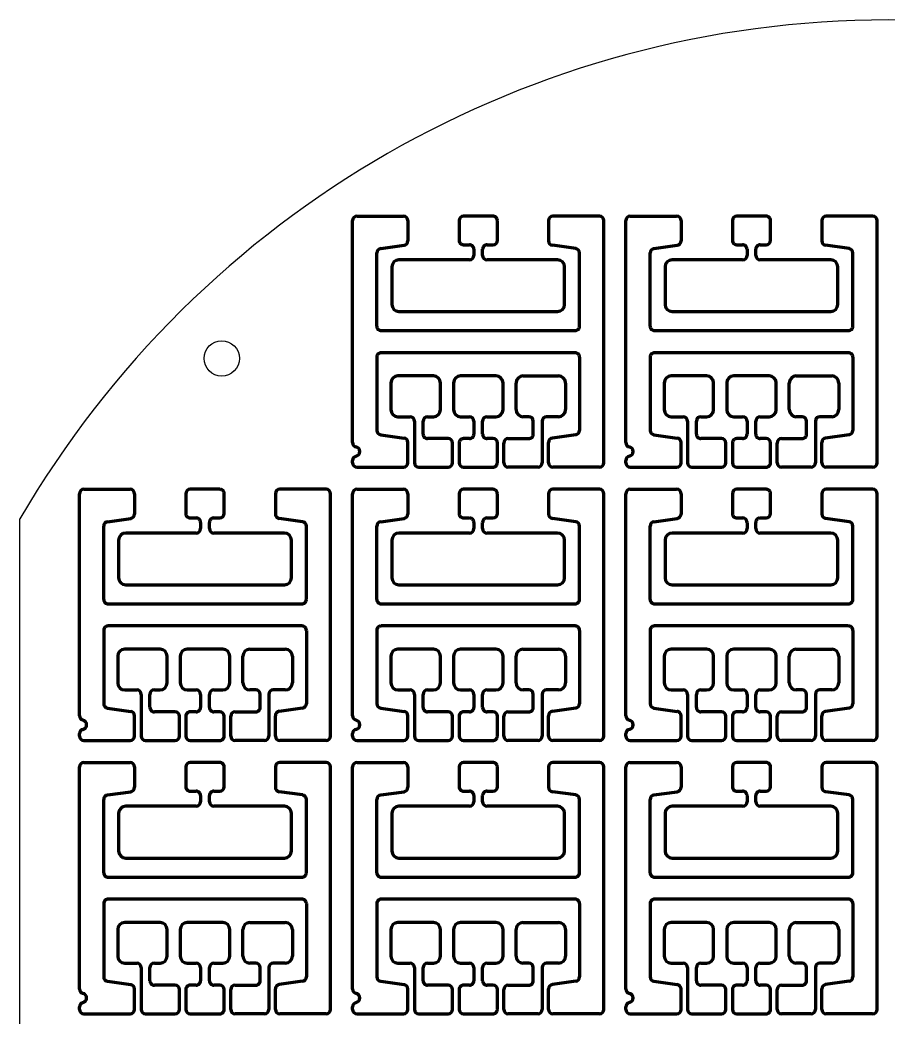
# Model space of a CAD drawing. Header units: millimetres. Extents: x 2372 to 2569, y 1689 to 1917.
# Drawn here: x 2372.4 to 2470.9, y 1804.2 to 1917.3 of the extents above; entities that cross this region are included whole.
import ezdxf

# ---------------------------------------------------------------- set-up
doc = ezdxf.new("R2010")
doc.units = ezdxf.units.MM
doc.layers.add('mask_hole', color=100, linetype='Continuous')
doc.layers.add('mask_outline', color=10, linetype='Continuous')
doc.layers.add('mask_stencil', color=30, linetype='Continuous', lineweight=70)

msp = doc.modelspace()

# ---------------------------------------------------------------- linework, layer by layer
at = {"layer": 'mask_hole'}
msp.add_circle((2395.34, 1878.88), 2, dxfattribs=at)
at = {"layer": 'mask_outline'}
msp.add_line((2372.44, 1745.88), (2372.44, 1860.68), dxfattribs=at)
msp.add_arc((2470.94, 1803.28), 114, 30.2232, 149.7686, dxfattribs=at)
at = {"layer": 'mask_stencil'}
for p, q in [((2410.69, 1895.03), (2415.95, 1895.03)), ((2426.11, 1895.03), (2422.77, 1895.03)), ((2438.19, 1895.03), (2432.92, 1895.03)), ((2441.69, 1895.03), (2446.95, 1895.03)), ((2457.11, 1895.03), (2453.77, 1895.03)), ((2469.19, 1895.03), (2463.92, 1895.03)), ((2410.19, 1869.33), (2410.19, 1894.53)), ((2416.45, 1894.53), (2416.45, 1892.22)), ((2422.27, 1894.53), (2422.27, 1892.28)), ((2426.61, 1892.28), (2426.61, 1894.53)), ((2432.42, 1894.53), (2432.42, 1892.22)), ((2438.69, 1867.03), (2438.69, 1894.53)), ((2441.19, 1869.33), (2441.19, 1894.53)), ((2447.45, 1894.53), (2447.45, 1892.22)), ((2453.27, 1894.53), (2453.27, 1892.28)), ((2457.61, 1892.28), (2457.61, 1894.53)), ((2463.42, 1894.53), (2463.42, 1892.22)), ((2469.69, 1867.03), (2469.69, 1894.53)), ((2413.37, 1891.35), (2416.02, 1891.72)), ((2422.77, 1891.78), (2423.44, 1891.78)), ((2425.44, 1891.78), (2426.11, 1891.78)), ((2435.51, 1891.35), (2432.85, 1891.72)), ((2444.37, 1891.35), (2447.02, 1891.72)), ((2453.77, 1891.78), (2454.44, 1891.78)), ((2456.44, 1891.78), (2457.11, 1891.78)), ((2466.51, 1891.35), (2463.85, 1891.72)), ((2412.94, 1882.53), (2412.94, 1890.85)), ((2423.94, 1891.28), (2423.94, 1890.57)), ((2424.94, 1890.57), (2424.94, 1891.28)), ((2435.94, 1882.53), (2435.94, 1890.85)), ((2443.94, 1882.53), (2443.94, 1890.85)), ((2454.94, 1891.28), (2454.94, 1890.57)), ((2455.94, 1890.57), (2455.94, 1891.28)), ((2466.94, 1882.53), (2466.94, 1890.85)), ((2414.64, 1889.27), (2414.64, 1885)), ((2423.44, 1890.07), (2415.44, 1890.07)), ((2433.44, 1890.07), (2425.44, 1890.07)), ((2434.24, 1885), (2434.24, 1889.27)), ((2445.64, 1889.27), (2445.64, 1885)), ((2454.44, 1890.07), (2446.44, 1890.07)), ((2464.44, 1890.07), (2456.44, 1890.07)), ((2465.24, 1885), (2465.24, 1889.27)), ((2415.44, 1884.2), (2433.44, 1884.2)), ((2446.44, 1884.2), (2464.44, 1884.2)), ((2413.44, 1882.03), (2435.44, 1882.03)), ((2444.44, 1882.03), (2466.44, 1882.03)), ((2412.94, 1879.03), (2412.94, 1870.71)), ((2435.44, 1879.53), (2413.44, 1879.53)), ((2435.94, 1879.03), (2435.94, 1870.71)), ((2443.94, 1879.03), (2443.94, 1870.71)), ((2466.44, 1879.53), (2444.44, 1879.53)), ((2466.94, 1879.03), (2466.94, 1870.71)), ((2419.35, 1876.89), (2415.33, 1876.89)), ((2426.45, 1876.89), (2422.43, 1876.89)), ((2429.53, 1876.89), (2433.55, 1876.89)), ((2450.35, 1876.89), (2446.33, 1876.89)), ((2457.45, 1876.89), (2453.43, 1876.89)), ((2460.53, 1876.89), (2464.55, 1876.89)), ((2414.53, 1876.09), (2414.53, 1873.07)), ((2420.15, 1873.07), (2420.15, 1876.09)), ((2421.63, 1876.09), (2421.63, 1873.07)), ((2427.25, 1873.07), (2427.25, 1876.09)), ((2428.73, 1873.07), (2428.73, 1876.09)), ((2434.35, 1876.09), (2434.35, 1873.07)), ((2445.53, 1876.09), (2445.53, 1873.07)), ((2451.15, 1873.07), (2451.15, 1876.09)), ((2452.63, 1876.09), (2452.63, 1873.07)), ((2458.25, 1873.07), (2458.25, 1876.09)), ((2459.73, 1873.07), (2459.73, 1876.09)), ((2465.35, 1876.09), (2465.35, 1873.07)), ((2415.33, 1872.27), (2416.69, 1872.27)), ((2418.69, 1872.27), (2419.35, 1872.27)), ((2422.43, 1872.27), (2423.44, 1872.27)), ((2425.44, 1872.27), (2426.45, 1872.27)), ((2430.19, 1872.27), (2429.53, 1872.27)), ((2433.55, 1872.27), (2432.19, 1872.27)), ((2446.33, 1872.27), (2447.69, 1872.27)), ((2449.69, 1872.27), (2450.35, 1872.27)), ((2453.43, 1872.27), (2454.44, 1872.27)), ((2456.44, 1872.27), (2457.45, 1872.27)), ((2461.19, 1872.27), (2460.53, 1872.27)), ((2464.55, 1872.27), (2463.19, 1872.27)), ((2417.19, 1871.77), (2417.19, 1870.28)), ((2418.19, 1870.28), (2418.19, 1871.77)), ((2423.94, 1871.77), (2423.94, 1870.28)), ((2424.94, 1870.28), (2424.94, 1871.77)), ((2430.69, 1870.28), (2430.69, 1871.77)), ((2431.69, 1871.77), (2431.69, 1870.28)), ((2448.19, 1871.77), (2448.19, 1870.28)), ((2449.19, 1870.28), (2449.19, 1871.77)), ((2454.94, 1871.77), (2454.94, 1870.28)), ((2455.94, 1870.28), (2455.94, 1871.77)), ((2461.69, 1870.28), (2461.69, 1871.77)), ((2462.69, 1871.77), (2462.69, 1870.28)), ((2413.37, 1870.22), (2416.02, 1869.84)), ((2417.19, 1870.28), (2417.19, 1869.78)), ((2431.69, 1870.28), (2431.69, 1869.78)), ((2435.51, 1870.22), (2432.85, 1869.84)), ((2444.37, 1870.22), (2447.02, 1869.84)), ((2448.19, 1870.28), (2448.19, 1869.78)), ((2462.69, 1870.28), (2462.69, 1869.78)), ((2466.51, 1870.22), (2463.85, 1869.84)), ((2416.45, 1867.03), (2416.45, 1869.35)), ((2417.19, 1869.78), (2417.19, 1867.03)), ((2421.03, 1869.78), (2418.69, 1869.78)), ((2421.53, 1867.03), (2421.53, 1869.28)), ((2422.27, 1869.28), (2422.27, 1867.03)), ((2423.44, 1869.78), (2422.77, 1869.78)), ((2426.11, 1869.78), (2425.44, 1869.78)), ((2426.61, 1867.03), (2426.61, 1869.28)), ((2427.35, 1867.03), (2427.35, 1869.28)), ((2427.85, 1869.78), (2430.19, 1869.78)), ((2431.69, 1869.78), (2431.69, 1867.03)), ((2432.42, 1867.03), (2432.42, 1869.35)), ((2447.45, 1867.03), (2447.45, 1869.35)), ((2448.19, 1869.78), (2448.19, 1867.03)), ((2452.03, 1869.78), (2449.69, 1869.78)), ((2452.53, 1867.03), (2452.53, 1869.28)), ((2453.27, 1869.28), (2453.27, 1867.03)), ((2454.44, 1869.78), (2453.77, 1869.78)), ((2457.11, 1869.78), (2456.44, 1869.78)), ((2457.61, 1867.03), (2457.61, 1869.28)), ((2458.35, 1867.03), (2458.35, 1869.28)), ((2458.85, 1869.78), (2461.19, 1869.78)), ((2462.69, 1869.78), (2462.69, 1867.03)), ((2463.42, 1867.03), (2463.42, 1869.35)), ((2410.19, 1867.03), (2410.19, 1867.31)), ((2441.19, 1867.03), (2441.19, 1867.31)), ((2410.69, 1866.53), (2415.95, 1866.53)), ((2417.69, 1866.53), (2421.03, 1866.53)), ((2422.77, 1866.53), (2426.11, 1866.53)), ((2431.19, 1866.53), (2427.85, 1866.53)), ((2438.19, 1866.53), (2432.92, 1866.53)), ((2441.69, 1866.53), (2446.95, 1866.53)), ((2448.69, 1866.53), (2452.03, 1866.53)), ((2453.77, 1866.53), (2457.11, 1866.53)), ((2462.19, 1866.53), (2458.85, 1866.53)), ((2469.19, 1866.53), (2463.92, 1866.53)), ((2379.19, 1838.33), (2379.19, 1863.53)), ((2379.69, 1864.03), (2384.95, 1864.03)), ((2385.45, 1863.53), (2385.45, 1861.22)), ((2391.27, 1863.53), (2391.27, 1861.28)), ((2395.11, 1864.03), (2391.77, 1864.03)), ((2395.61, 1861.28), (2395.61, 1863.53)), ((2401.42, 1863.53), (2401.42, 1861.22)), ((2407.19, 1864.03), (2401.92, 1864.03)), ((2407.69, 1836.03), (2407.69, 1863.53)), ((2410.19, 1838.33), (2410.19, 1863.53)), ((2410.69, 1864.03), (2415.95, 1864.03)), ((2416.45, 1863.53), (2416.45, 1861.22)), ((2422.27, 1863.53), (2422.27, 1861.28)), ((2426.11, 1864.03), (2422.77, 1864.03)), ((2426.61, 1861.28), (2426.61, 1863.53)), ((2432.42, 1863.53), (2432.42, 1861.22)), ((2438.19, 1864.03), (2432.92, 1864.03)), ((2438.69, 1836.03), (2438.69, 1863.53)), ((2441.19, 1838.33), (2441.19, 1863.53)), ((2441.69, 1864.03), (2446.95, 1864.03)), ((2447.45, 1863.53), (2447.45, 1861.22)), ((2453.27, 1863.53), (2453.27, 1861.28)), ((2457.11, 1864.03), (2453.77, 1864.03)), ((2457.61, 1861.28), (2457.61, 1863.53)), ((2463.42, 1863.53), (2463.42, 1861.22)), ((2469.19, 1864.03), (2463.92, 1864.03)), ((2469.69, 1836.03), (2469.69, 1863.53)), ((2381.94, 1851.53), (2381.94, 1859.85)), ((2382.37, 1860.35), (2385.02, 1860.72)), ((2391.77, 1860.78), (2392.44, 1860.78)), ((2392.94, 1860.28), (2392.94, 1859.57)), ((2393.94, 1859.57), (2393.94, 1860.28)), ((2394.44, 1860.78), (2395.11, 1860.78)), ((2404.51, 1860.35), (2401.85, 1860.72)), ((2404.94, 1851.53), (2404.94, 1859.85)), ((2412.94, 1851.53), (2412.94, 1859.85)), ((2413.37, 1860.35), (2416.02, 1860.72)), ((2422.77, 1860.78), (2423.44, 1860.78)), ((2423.94, 1860.28), (2423.94, 1859.57)), ((2424.94, 1859.57), (2424.94, 1860.28)), ((2425.44, 1860.78), (2426.11, 1860.78)), ((2435.51, 1860.35), (2432.85, 1860.72)), ((2435.94, 1851.53), (2435.94, 1859.85)), ((2443.94, 1851.53), (2443.94, 1859.85)), ((2444.37, 1860.35), (2447.02, 1860.72)), ((2453.77, 1860.78), (2454.44, 1860.78)), ((2454.94, 1860.28), (2454.94, 1859.57)), ((2455.94, 1859.57), (2455.94, 1860.28)), ((2456.44, 1860.78), (2457.11, 1860.78)), ((2466.51, 1860.35), (2463.85, 1860.72)), ((2466.94, 1851.53), (2466.94, 1859.85)), ((2392.44, 1859.07), (2384.44, 1859.07)), ((2402.44, 1859.07), (2394.44, 1859.07)), ((2423.44, 1859.07), (2415.44, 1859.07)), ((2433.44, 1859.07), (2425.44, 1859.07)), ((2454.44, 1859.07), (2446.44, 1859.07)), ((2464.44, 1859.07), (2456.44, 1859.07)), ((2383.64, 1858.27), (2383.64, 1854)), ((2403.24, 1854), (2403.24, 1858.27)), ((2414.64, 1858.27), (2414.64, 1854)), ((2434.24, 1854), (2434.24, 1858.27)), ((2445.64, 1858.27), (2445.64, 1854)), ((2465.24, 1854), (2465.24, 1858.27)), ((2384.44, 1853.2), (2402.44, 1853.2)), ((2415.44, 1853.2), (2433.44, 1853.2)), ((2446.44, 1853.2), (2464.44, 1853.2)), ((2382.44, 1851.03), (2404.44, 1851.03)), ((2413.44, 1851.03), (2435.44, 1851.03)), ((2444.44, 1851.03), (2466.44, 1851.03)), ((2404.44, 1848.53), (2382.44, 1848.53)), ((2435.44, 1848.53), (2413.44, 1848.53)), ((2466.44, 1848.53), (2444.44, 1848.53)), ((2381.94, 1848.03), (2381.94, 1839.71)), ((2404.94, 1848.03), (2404.94, 1839.71)), ((2412.94, 1848.03), (2412.94, 1839.71)), ((2435.94, 1848.03), (2435.94, 1839.71)), ((2443.94, 1848.03), (2443.94, 1839.71)), ((2466.94, 1848.03), (2466.94, 1839.71)), ((2383.53, 1845.09), (2383.53, 1842.07)), ((2388.35, 1845.89), (2384.33, 1845.89)), ((2389.15, 1842.07), (2389.15, 1845.09)), ((2390.63, 1845.09), (2390.63, 1842.07)), ((2395.45, 1845.89), (2391.43, 1845.89)), ((2396.25, 1842.07), (2396.25, 1845.09)), ((2397.73, 1842.07), (2397.73, 1845.09)), ((2398.53, 1845.89), (2402.55, 1845.89)), ((2403.35, 1845.09), (2403.35, 1842.07)), ((2414.53, 1845.09), (2414.53, 1842.07)), ((2419.35, 1845.89), (2415.33, 1845.89)), ((2420.15, 1842.07), (2420.15, 1845.09)), ((2421.63, 1845.09), (2421.63, 1842.07)), ((2426.45, 1845.89), (2422.43, 1845.89)), ((2427.25, 1842.07), (2427.25, 1845.09)), ((2428.73, 1842.07), (2428.73, 1845.09)), ((2429.53, 1845.89), (2433.55, 1845.89)), ((2434.35, 1845.09), (2434.35, 1842.07)), ((2445.53, 1845.09), (2445.53, 1842.07)), ((2450.35, 1845.89), (2446.33, 1845.89)), ((2451.15, 1842.07), (2451.15, 1845.09)), ((2452.63, 1845.09), (2452.63, 1842.07)), ((2457.45, 1845.89), (2453.43, 1845.89)), ((2458.25, 1842.07), (2458.25, 1845.09)), ((2459.73, 1842.07), (2459.73, 1845.09)), ((2460.53, 1845.89), (2464.55, 1845.89)), ((2465.35, 1845.09), (2465.35, 1842.07)), ((2384.33, 1841.27), (2385.69, 1841.27)), ((2386.19, 1840.77), (2386.19, 1839.28)), ((2387.19, 1839.28), (2387.19, 1840.77)), ((2387.69, 1841.27), (2388.35, 1841.27)), ((2391.43, 1841.27), (2392.44, 1841.27)), ((2392.94, 1840.77), (2392.94, 1839.28)), ((2393.94, 1839.28), (2393.94, 1840.77)), ((2394.44, 1841.27), (2395.45, 1841.27)), ((2399.19, 1841.27), (2398.53, 1841.27)), ((2399.69, 1839.28), (2399.69, 1840.77)), ((2400.69, 1840.77), (2400.69, 1839.28)), ((2402.55, 1841.27), (2401.19, 1841.27)), ((2415.33, 1841.27), (2416.69, 1841.27)), ((2417.19, 1840.77), (2417.19, 1839.28)), ((2418.19, 1839.28), (2418.19, 1840.77)), ((2418.69, 1841.27), (2419.35, 1841.27)), ((2422.43, 1841.27), (2423.44, 1841.27)), ((2423.94, 1840.77), (2423.94, 1839.28)), ((2424.94, 1839.28), (2424.94, 1840.77)), ((2425.44, 1841.27), (2426.45, 1841.27)), ((2430.19, 1841.27), (2429.53, 1841.27)), ((2430.69, 1839.28), (2430.69, 1840.77)), ((2431.69, 1840.77), (2431.69, 1839.28)), ((2433.55, 1841.27), (2432.19, 1841.27)), ((2446.33, 1841.27), (2447.69, 1841.27)), ((2448.19, 1840.77), (2448.19, 1839.28)), ((2449.19, 1839.28), (2449.19, 1840.77)), ((2449.69, 1841.27), (2450.35, 1841.27)), ((2453.43, 1841.27), (2454.44, 1841.27)), ((2454.94, 1840.77), (2454.94, 1839.28)), ((2455.94, 1839.28), (2455.94, 1840.77)), ((2456.44, 1841.27), (2457.45, 1841.27)), ((2461.19, 1841.27), (2460.53, 1841.27)), ((2461.69, 1839.28), (2461.69, 1840.77)), ((2462.69, 1840.77), (2462.69, 1839.28)), ((2464.55, 1841.27), (2463.19, 1841.27)), ((2382.37, 1839.22), (2385.02, 1838.84)), ((2385.45, 1836.03), (2385.45, 1838.35)), ((2386.19, 1839.28), (2386.19, 1838.78)), ((2386.19, 1838.78), (2386.19, 1836.03)), ((2390.03, 1838.78), (2387.69, 1838.78)), ((2392.44, 1838.78), (2391.77, 1838.78)), ((2395.11, 1838.78), (2394.44, 1838.78)), ((2396.85, 1838.78), (2399.19, 1838.78)), ((2400.69, 1839.28), (2400.69, 1838.78)), ((2400.69, 1838.78), (2400.69, 1836.03)), ((2401.42, 1836.03), (2401.42, 1838.35)), ((2404.51, 1839.22), (2401.85, 1838.84)), ((2413.37, 1839.22), (2416.02, 1838.84)), ((2416.45, 1836.03), (2416.45, 1838.35)), ((2417.19, 1839.28), (2417.19, 1838.78)), ((2417.19, 1838.78), (2417.19, 1836.03)), ((2421.03, 1838.78), (2418.69, 1838.78)), ((2423.44, 1838.78), (2422.77, 1838.78)), ((2426.11, 1838.78), (2425.44, 1838.78)), ((2427.85, 1838.78), (2430.19, 1838.78)), ((2431.69, 1839.28), (2431.69, 1838.78)), ((2431.69, 1838.78), (2431.69, 1836.03)), ((2432.42, 1836.03), (2432.42, 1838.35)), ((2435.51, 1839.22), (2432.85, 1838.84)), ((2444.37, 1839.22), (2447.02, 1838.84)), ((2447.45, 1836.03), (2447.45, 1838.35)), ((2448.19, 1839.28), (2448.19, 1838.78)), ((2448.19, 1838.78), (2448.19, 1836.03)), ((2452.03, 1838.78), (2449.69, 1838.78)), ((2454.44, 1838.78), (2453.77, 1838.78)), ((2457.11, 1838.78), (2456.44, 1838.78)), ((2458.85, 1838.78), (2461.19, 1838.78)), ((2462.69, 1839.28), (2462.69, 1838.78)), ((2462.69, 1838.78), (2462.69, 1836.03)), ((2463.42, 1836.03), (2463.42, 1838.35)), ((2466.51, 1839.22), (2463.85, 1838.84)), ((2390.53, 1836.03), (2390.53, 1838.28)), ((2391.27, 1838.28), (2391.27, 1836.03)), ((2395.61, 1836.03), (2395.61, 1838.28)), ((2396.35, 1836.03), (2396.35, 1838.28)), ((2421.53, 1836.03), (2421.53, 1838.28)), ((2422.27, 1838.28), (2422.27, 1836.03)), ((2426.61, 1836.03), (2426.61, 1838.28)), ((2427.35, 1836.03), (2427.35, 1838.28)), ((2452.53, 1836.03), (2452.53, 1838.28)), ((2453.27, 1838.28), (2453.27, 1836.03)), ((2457.61, 1836.03), (2457.61, 1838.28)), ((2458.35, 1836.03), (2458.35, 1838.28)), ((2379.19, 1836.03), (2379.19, 1836.31)), ((2410.19, 1836.03), (2410.19, 1836.31)), ((2441.19, 1836.03), (2441.19, 1836.31)), ((2379.69, 1835.53), (2384.95, 1835.53)), ((2386.69, 1835.53), (2390.03, 1835.53)), ((2391.77, 1835.53), (2395.11, 1835.53)), ((2400.19, 1835.53), (2396.85, 1835.53)), ((2407.19, 1835.53), (2401.92, 1835.53)), ((2410.69, 1835.53), (2415.95, 1835.53)), ((2417.69, 1835.53), (2421.03, 1835.53)), ((2422.77, 1835.53), (2426.11, 1835.53)), ((2431.19, 1835.53), (2427.85, 1835.53)), ((2438.19, 1835.53), (2432.92, 1835.53)), ((2441.69, 1835.53), (2446.95, 1835.53)), ((2448.69, 1835.53), (2452.03, 1835.53)), ((2453.77, 1835.53), (2457.11, 1835.53)), ((2462.19, 1835.53), (2458.85, 1835.53)), ((2469.19, 1835.53), (2463.92, 1835.53)), ((2379.69, 1833.03), (2384.95, 1833.03)), ((2395.11, 1833.03), (2391.77, 1833.03)), ((2407.19, 1833.03), (2401.92, 1833.03)), ((2410.69, 1833.03), (2415.95, 1833.03)), ((2426.11, 1833.03), (2422.77, 1833.03)), ((2438.19, 1833.03), (2432.92, 1833.03)), ((2441.69, 1833.03), (2446.95, 1833.03)), ((2457.11, 1833.03), (2453.77, 1833.03)), ((2469.19, 1833.03), (2463.92, 1833.03)), ((2379.19, 1807.33), (2379.19, 1832.53)), ((2385.45, 1832.53), (2385.45, 1830.22)), ((2391.27, 1832.53), (2391.27, 1830.28)), ((2395.61, 1830.28), (2395.61, 1832.53)), ((2401.42, 1832.53), (2401.42, 1830.22)), ((2407.69, 1805.03), (2407.69, 1832.53)), ((2410.19, 1807.33), (2410.19, 1832.53)), ((2416.45, 1832.53), (2416.45, 1830.22)), ((2422.27, 1832.53), (2422.27, 1830.28)), ((2426.61, 1830.28), (2426.61, 1832.53)), ((2432.42, 1832.53), (2432.42, 1830.22)), ((2438.69, 1805.03), (2438.69, 1832.53)), ((2441.19, 1807.33), (2441.19, 1832.53)), ((2447.45, 1832.53), (2447.45, 1830.22)), ((2453.27, 1832.53), (2453.27, 1830.28)), ((2457.61, 1830.28), (2457.61, 1832.53)), ((2463.42, 1832.53), (2463.42, 1830.22)), ((2469.69, 1805.03), (2469.69, 1832.53)), ((2382.37, 1829.35), (2385.02, 1829.72)), ((2391.77, 1829.78), (2392.44, 1829.78)), ((2392.94, 1829.28), (2392.94, 1828.57)), ((2393.94, 1828.57), (2393.94, 1829.28)), ((2394.44, 1829.78), (2395.11, 1829.78)), ((2404.51, 1829.35), (2401.85, 1829.72)), ((2413.37, 1829.35), (2416.02, 1829.72)), ((2422.77, 1829.78), (2423.44, 1829.78)), ((2423.94, 1829.28), (2423.94, 1828.57)), ((2424.94, 1828.57), (2424.94, 1829.28)), ((2425.44, 1829.78), (2426.11, 1829.78)), ((2435.51, 1829.35), (2432.85, 1829.72)), ((2444.37, 1829.35), (2447.02, 1829.72)), ((2453.77, 1829.78), (2454.44, 1829.78)), ((2454.94, 1829.28), (2454.94, 1828.57)), ((2455.94, 1828.57), (2455.94, 1829.28)), ((2456.44, 1829.78), (2457.11, 1829.78)), ((2466.51, 1829.35), (2463.85, 1829.72)), ((2381.94, 1820.53), (2381.94, 1828.85)), ((2404.94, 1820.53), (2404.94, 1828.85)), ((2412.94, 1820.53), (2412.94, 1828.85)), ((2435.94, 1820.53), (2435.94, 1828.85)), ((2443.94, 1820.53), (2443.94, 1828.85)), ((2466.94, 1820.53), (2466.94, 1828.85)), ((2383.64, 1827.27), (2383.64, 1823)), ((2392.44, 1828.07), (2384.44, 1828.07)), ((2402.44, 1828.07), (2394.44, 1828.07)), ((2403.24, 1823), (2403.24, 1827.27)), ((2414.64, 1827.27), (2414.64, 1823)), ((2423.44, 1828.07), (2415.44, 1828.07)), ((2433.44, 1828.07), (2425.44, 1828.07)), ((2434.24, 1823), (2434.24, 1827.27)), ((2445.64, 1827.27), (2445.64, 1823)), ((2454.44, 1828.07), (2446.44, 1828.07)), ((2464.44, 1828.07), (2456.44, 1828.07)), ((2465.24, 1823), (2465.24, 1827.27)), ((2384.44, 1822.2), (2402.44, 1822.2)), ((2415.44, 1822.2), (2433.44, 1822.2)), ((2446.44, 1822.2), (2464.44, 1822.2)), ((2382.44, 1820.03), (2404.44, 1820.03)), ((2413.44, 1820.03), (2435.44, 1820.03)), ((2444.44, 1820.03), (2466.44, 1820.03)), ((2381.94, 1817.03), (2381.94, 1808.71)), ((2404.44, 1817.53), (2382.44, 1817.53)), ((2404.94, 1817.03), (2404.94, 1808.71)), ((2412.94, 1817.03), (2412.94, 1808.71)), ((2435.44, 1817.53), (2413.44, 1817.53)), ((2435.94, 1817.03), (2435.94, 1808.71)), ((2443.94, 1817.03), (2443.94, 1808.71)), ((2466.44, 1817.53), (2444.44, 1817.53)), ((2466.94, 1817.03), (2466.94, 1808.71)), ((2388.35, 1814.89), (2384.33, 1814.89)), ((2395.45, 1814.89), (2391.43, 1814.89)), ((2398.53, 1814.89), (2402.55, 1814.89)), ((2419.35, 1814.89), (2415.33, 1814.89)), ((2426.45, 1814.89), (2422.43, 1814.89)), ((2429.53, 1814.89), (2433.55, 1814.89)), ((2450.35, 1814.89), (2446.33, 1814.89)), ((2457.45, 1814.89), (2453.43, 1814.89)), ((2460.53, 1814.89), (2464.55, 1814.89)), ((2383.53, 1814.09), (2383.53, 1811.07)), ((2389.15, 1811.07), (2389.15, 1814.09)), ((2390.63, 1814.09), (2390.63, 1811.07)), ((2396.25, 1811.07), (2396.25, 1814.09)), ((2397.73, 1811.07), (2397.73, 1814.09)), ((2403.35, 1814.09), (2403.35, 1811.07)), ((2414.53, 1814.09), (2414.53, 1811.07)), ((2420.15, 1811.07), (2420.15, 1814.09)), ((2421.63, 1814.09), (2421.63, 1811.07)), ((2427.25, 1811.07), (2427.25, 1814.09)), ((2428.73, 1811.07), (2428.73, 1814.09)), ((2434.35, 1814.09), (2434.35, 1811.07)), ((2445.53, 1814.09), (2445.53, 1811.07)), ((2451.15, 1811.07), (2451.15, 1814.09)), ((2452.63, 1814.09), (2452.63, 1811.07)), ((2458.25, 1811.07), (2458.25, 1814.09)), ((2459.73, 1811.07), (2459.73, 1814.09)), ((2465.35, 1814.09), (2465.35, 1811.07)), ((2384.33, 1810.27), (2385.69, 1810.27)), ((2387.69, 1810.27), (2388.35, 1810.27)), ((2391.43, 1810.27), (2392.44, 1810.27)), ((2394.44, 1810.27), (2395.45, 1810.27)), ((2399.19, 1810.27), (2398.53, 1810.27)), ((2402.55, 1810.27), (2401.19, 1810.27)), ((2415.33, 1810.27), (2416.69, 1810.27)), ((2418.69, 1810.27), (2419.35, 1810.27)), ((2422.43, 1810.27), (2423.44, 1810.27)), ((2425.44, 1810.27), (2426.45, 1810.27)), ((2430.19, 1810.27), (2429.53, 1810.27)), ((2433.55, 1810.27), (2432.19, 1810.27)), ((2446.33, 1810.27), (2447.69, 1810.27)), ((2449.69, 1810.27), (2450.35, 1810.27)), ((2453.43, 1810.27), (2454.44, 1810.27)), ((2456.44, 1810.27), (2457.45, 1810.27)), ((2461.19, 1810.27), (2460.53, 1810.27)), ((2464.55, 1810.27), (2463.19, 1810.27)), ((2386.19, 1809.77), (2386.19, 1808.28)), ((2387.19, 1808.28), (2387.19, 1809.77)), ((2392.94, 1809.77), (2392.94, 1808.28)), ((2393.94, 1808.28), (2393.94, 1809.77)), ((2399.69, 1808.28), (2399.69, 1809.77)), ((2400.69, 1809.77), (2400.69, 1808.28)), ((2417.19, 1809.77), (2417.19, 1808.28)), ((2418.19, 1808.28), (2418.19, 1809.77)), ((2423.94, 1809.77), (2423.94, 1808.28)), ((2424.94, 1808.28), (2424.94, 1809.77)), ((2430.69, 1808.28), (2430.69, 1809.77)), ((2431.69, 1809.77), (2431.69, 1808.28)), ((2448.19, 1809.77), (2448.19, 1808.28)), ((2449.19, 1808.28), (2449.19, 1809.77)), ((2454.94, 1809.77), (2454.94, 1808.28)), ((2455.94, 1808.28), (2455.94, 1809.77)), ((2461.69, 1808.28), (2461.69, 1809.77)), ((2462.69, 1809.77), (2462.69, 1808.28)), ((2382.37, 1808.22), (2385.02, 1807.84)), ((2386.19, 1808.28), (2386.19, 1807.78)), ((2386.19, 1807.78), (2386.19, 1805.03)), ((2390.03, 1807.78), (2387.69, 1807.78)), ((2392.44, 1807.78), (2391.77, 1807.78)), ((2395.11, 1807.78), (2394.44, 1807.78)), ((2396.85, 1807.78), (2399.19, 1807.78)), ((2400.69, 1808.28), (2400.69, 1807.78)), ((2400.69, 1807.78), (2400.69, 1805.03)), ((2404.51, 1808.22), (2401.85, 1807.84)), ((2413.37, 1808.22), (2416.02, 1807.84)), ((2417.19, 1808.28), (2417.19, 1807.78)), ((2417.19, 1807.78), (2417.19, 1805.03)), ((2421.03, 1807.78), (2418.69, 1807.78)), ((2423.44, 1807.78), (2422.77, 1807.78)), ((2426.11, 1807.78), (2425.44, 1807.78)), ((2427.85, 1807.78), (2430.19, 1807.78)), ((2431.69, 1808.28), (2431.69, 1807.78)), ((2431.69, 1807.78), (2431.69, 1805.03)), ((2435.51, 1808.22), (2432.85, 1807.84)), ((2444.37, 1808.22), (2447.02, 1807.84)), ((2448.19, 1808.28), (2448.19, 1807.78)), ((2448.19, 1807.78), (2448.19, 1805.03)), ((2452.03, 1807.78), (2449.69, 1807.78)), ((2454.44, 1807.78), (2453.77, 1807.78)), ((2457.11, 1807.78), (2456.44, 1807.78)), ((2458.85, 1807.78), (2461.19, 1807.78)), ((2462.69, 1808.28), (2462.69, 1807.78)), ((2462.69, 1807.78), (2462.69, 1805.03)), ((2466.51, 1808.22), (2463.85, 1807.84)), ((2385.45, 1805.03), (2385.45, 1807.35)), ((2390.53, 1805.03), (2390.53, 1807.28)), ((2391.27, 1807.28), (2391.27, 1805.03)), ((2395.61, 1805.03), (2395.61, 1807.28)), ((2396.35, 1805.03), (2396.35, 1807.28)), ((2401.42, 1805.03), (2401.42, 1807.35)), ((2416.45, 1805.03), (2416.45, 1807.35)), ((2421.53, 1805.03), (2421.53, 1807.28)), ((2422.27, 1807.28), (2422.27, 1805.03)), ((2426.61, 1805.03), (2426.61, 1807.28)), ((2427.35, 1805.03), (2427.35, 1807.28)), ((2432.42, 1805.03), (2432.42, 1807.35)), ((2447.45, 1805.03), (2447.45, 1807.35)), ((2452.53, 1805.03), (2452.53, 1807.28)), ((2453.27, 1807.28), (2453.27, 1805.03)), ((2457.61, 1805.03), (2457.61, 1807.28)), ((2458.35, 1805.03), (2458.35, 1807.28)), ((2463.42, 1805.03), (2463.42, 1807.35)), ((2379.19, 1805.03), (2379.19, 1805.31)), ((2379.69, 1804.53), (2384.95, 1804.53)), ((2386.69, 1804.53), (2390.03, 1804.53)), ((2391.77, 1804.53), (2395.11, 1804.53)), ((2400.19, 1804.53), (2396.85, 1804.53)), ((2407.19, 1804.53), (2401.92, 1804.53)), ((2410.19, 1805.03), (2410.19, 1805.31)), ((2410.69, 1804.53), (2415.95, 1804.53)), ((2417.69, 1804.53), (2421.03, 1804.53)), ((2422.77, 1804.53), (2426.11, 1804.53)), ((2431.19, 1804.53), (2427.85, 1804.53)), ((2438.19, 1804.53), (2432.92, 1804.53)), ((2441.19, 1805.03), (2441.19, 1805.31)), ((2441.69, 1804.53), (2446.95, 1804.53)), ((2448.69, 1804.53), (2452.03, 1804.53)), ((2453.77, 1804.53), (2457.11, 1804.53)), ((2462.19, 1804.53), (2458.85, 1804.53)), ((2469.19, 1804.53), (2463.92, 1804.53))]:
    msp.add_line(p, q, dxfattribs=at)
for centre, radius, start, end in [((2410.69, 1894.53), 0.5, 90, 179.9999), ((2415.95, 1894.53), 0.5, 0, 90), ((2422.77, 1894.53), 0.5, 90, 180), ((2426.11, 1894.53), 0.5, 359.9998, 90), ((2432.92, 1894.53), 0.5, 90, 180), ((2438.19, 1894.53), 0.5, 0.0001, 90), ((2441.69, 1894.53), 0.5, 90, 179.9999), ((2446.95, 1894.53), 0.5, 0, 90), ((2453.77, 1894.53), 0.5, 90, 180), ((2457.11, 1894.53), 0.5, 359.9998, 90), ((2463.92, 1894.53), 0.5, 90, 180), ((2469.19, 1894.53), 0.5, 0.0001, 90), ((2415.95, 1892.22), 0.5, 278.0964, 0), ((2422.77, 1892.28), 0.5, 180, 270.0001), ((2423.44, 1891.28), 0.5, 0, 90.0001), ((2425.44, 1891.28), 0.5, 89.9999, 180), ((2426.11, 1892.28), 0.5, 269.9999, 359.9998), ((2432.92, 1892.22), 0.5, 180, 261.9036), ((2446.95, 1892.22), 0.5, 278.0964, 0), ((2453.77, 1892.28), 0.5, 180, 270.0001), ((2454.44, 1891.28), 0.5, 0, 90.0001), ((2456.44, 1891.28), 0.5, 89.9999, 180), ((2457.11, 1892.28), 0.5, 269.9999, 359.9998), ((2463.92, 1892.22), 0.5, 180, 261.9036), ((2413.44, 1890.85), 0.5, 98.0964, 179.9994), ((2423.44, 1890.57), 0.5, 270, 0), ((2425.44, 1890.57), 0.5, 180, 270), ((2435.44, 1890.85), 0.5, 0.0006, 81.9036), ((2444.44, 1890.85), 0.5, 98.0964, 179.9994), ((2454.44, 1890.57), 0.5, 270, 0), ((2456.44, 1890.57), 0.5, 180, 270), ((2466.44, 1890.85), 0.5, 0.0006, 81.9036), ((2415.44, 1889.27), 0.8, 90, 180), ((2433.44, 1889.27), 0.8, 0, 90), ((2446.44, 1889.27), 0.8, 90, 180), ((2464.44, 1889.27), 0.8, 0, 90), ((2415.44, 1885), 0.8, 180, 270), ((2433.44, 1885), 0.8, 270, 0), ((2446.44, 1885), 0.8, 180, 270), ((2464.44, 1885), 0.8, 270, 0), ((2413.44, 1882.53), 0.5, 179.9994, 270), ((2435.44, 1882.53), 0.5, 270, 0.0006), ((2444.44, 1882.53), 0.5, 179.9994, 270), ((2466.44, 1882.53), 0.5, 270, 0.0006), ((2413.44, 1879.03), 0.5, 90, 180.0006), ((2435.44, 1879.03), 0.5, 359.9994, 90), ((2444.44, 1879.03), 0.5, 90, 180.0006), ((2466.44, 1879.03), 0.5, 359.9994, 90), ((2415.33, 1876.09), 0.8, 90, 180), ((2419.35, 1876.09), 0.8, 0, 90), ((2422.43, 1876.09), 0.8, 90, 180), ((2426.45, 1876.09), 0.8, 0, 90), ((2429.53, 1876.09), 0.8, 90, 180), ((2433.55, 1876.09), 0.8, 0, 90), ((2446.33, 1876.09), 0.8, 90, 180), ((2450.35, 1876.09), 0.8, 0, 90), ((2453.43, 1876.09), 0.8, 90, 180), ((2457.45, 1876.09), 0.8, 0, 90), ((2460.53, 1876.09), 0.8, 90, 180), ((2464.55, 1876.09), 0.8, 0, 90), ((2415.33, 1873.07), 0.8, 180, 270), ((2416.69, 1871.77), 0.5, 0, 90), ((2418.69, 1871.77), 0.5, 90, 180), ((2419.35, 1873.07), 0.8, 270, 360), ((2422.43, 1873.07), 0.8, 180, 270), ((2423.44, 1871.77), 0.5, 0, 90), ((2425.44, 1871.77), 0.5, 90, 180), ((2426.45, 1873.07), 0.8, 270, 360), ((2429.53, 1873.07), 0.8, 180, 270), ((2430.19, 1871.77), 0.5, 360, 90), ((2432.19, 1871.77), 0.5, 90, 180), ((2433.55, 1873.07), 0.8, 270, 360), ((2446.33, 1873.07), 0.8, 180, 270), ((2447.69, 1871.77), 0.5, 0, 90), ((2449.69, 1871.77), 0.5, 90, 180), ((2450.35, 1873.07), 0.8, 270, 360), ((2453.43, 1873.07), 0.8, 180, 270), ((2454.44, 1871.77), 0.5, 0, 90), ((2456.44, 1871.77), 0.5, 90, 180), ((2457.45, 1873.07), 0.8, 270, 360), ((2460.53, 1873.07), 0.8, 180, 270), ((2461.19, 1871.77), 0.5, 360, 90), ((2463.19, 1871.77), 0.5, 90, 180), ((2464.55, 1873.07), 0.8, 270, 360), ((2413.44, 1870.71), 0.5, 180.0006, 261.9036), ((2418.69, 1870.28), 0.5, 179.9999, 270), ((2423.44, 1870.28), 0.5, 269.9999, 360), ((2425.44, 1870.28), 0.5, 180, 270.0001), ((2430.19, 1870.28), 0.5, 270, 0.0001), ((2435.44, 1870.71), 0.5, 278.0964, 359.9994), ((2444.44, 1870.71), 0.5, 180.0006, 261.9036), ((2449.69, 1870.28), 0.5, 179.9999, 270), ((2454.44, 1870.28), 0.5, 269.9999, 360), ((2456.44, 1870.28), 0.5, 180, 270.0001), ((2461.19, 1870.28), 0.5, 270, 0.0001), ((2466.44, 1870.71), 0.5, 278.0964, 359.9994), ((2410.69, 1869.33), 0.5, 180.0001, 257.7386), ((2410.47, 1868.32), 0.535, 282.2615, 77.7386), ((2415.95, 1869.35), 0.5, 0, 81.9036), ((2421.03, 1869.28), 0.5, 0, 89.9999), ((2422.77, 1869.28), 0.5, 89.9999, 180), ((2426.11, 1869.28), 0.5, 0.0002, 90.0001), ((2427.85, 1869.28), 0.5, 90.0001, 180), ((2432.92, 1869.35), 0.5, 98.0964, 180), ((2441.69, 1869.33), 0.5, 180.0001, 257.7386), ((2441.47, 1868.32), 0.535, 282.2615, 77.7386), ((2446.95, 1869.35), 0.5, 0, 81.9036), ((2452.03, 1869.28), 0.5, 0, 89.9999), ((2453.77, 1869.28), 0.5, 89.9999, 180), ((2457.11, 1869.28), 0.5, 0.0002, 90.0001), ((2458.85, 1869.28), 0.5, 90.0001, 180), ((2463.92, 1869.35), 0.5, 98.0964, 180), ((2410.69, 1867.31), 0.5, 102.2615, 180.0001), ((2441.69, 1867.31), 0.5, 102.2615, 180.0001), ((2410.69, 1867.03), 0.5, 180.0001, 270), ((2415.95, 1867.03), 0.5, 270, 360), ((2417.69, 1867.03), 0.5, 180, 270), ((2421.03, 1867.03), 0.5, 270, 360), ((2422.77, 1867.03), 0.5, 180, 270), ((2426.11, 1867.03), 0.5, 270, 0.0002), ((2427.85, 1867.03), 0.5, 180, 270), ((2431.19, 1867.03), 0.5, 270, 0), ((2432.92, 1867.03), 0.5, 180, 270), ((2438.19, 1867.03), 0.5, 270, 359.9999), ((2441.69, 1867.03), 0.5, 180.0001, 270), ((2446.95, 1867.03), 0.5, 270, 360), ((2448.69, 1867.03), 0.5, 180, 270), ((2452.03, 1867.03), 0.5, 270, 360), ((2453.77, 1867.03), 0.5, 180, 270), ((2457.11, 1867.03), 0.5, 270, 0.0002), ((2458.85, 1867.03), 0.5, 180, 270), ((2462.19, 1867.03), 0.5, 270, 0), ((2463.92, 1867.03), 0.5, 180, 270), ((2469.19, 1867.03), 0.5, 270, 359.9999), ((2379.69, 1863.53), 0.5, 90, 179.9999), ((2384.95, 1863.53), 0.5, 0, 90), ((2391.77, 1863.53), 0.5, 90, 180), ((2395.11, 1863.53), 0.5, 359.9998, 90), ((2401.92, 1863.53), 0.5, 90, 180), ((2407.19, 1863.53), 0.5, 0.0001, 90), ((2410.69, 1863.53), 0.5, 90, 179.9999), ((2415.95, 1863.53), 0.5, 0, 90), ((2422.77, 1863.53), 0.5, 90, 180), ((2426.11, 1863.53), 0.5, 359.9998, 90), ((2432.92, 1863.53), 0.5, 90, 180), ((2438.19, 1863.53), 0.5, 0.0001, 90), ((2441.69, 1863.53), 0.5, 90, 179.9999), ((2446.95, 1863.53), 0.5, 0, 90), ((2453.77, 1863.53), 0.5, 90, 180), ((2457.11, 1863.53), 0.5, 359.9998, 90), ((2463.92, 1863.53), 0.5, 90, 180), ((2469.19, 1863.53), 0.5, 0.0001, 90), ((2384.95, 1861.22), 0.5, 278.0964, 0), ((2391.77, 1861.28), 0.5, 180, 270.0001), ((2395.11, 1861.28), 0.5, 269.9999, 359.9998), ((2401.92, 1861.22), 0.5, 180, 261.9036), ((2415.95, 1861.22), 0.5, 278.0964, 0), ((2422.77, 1861.28), 0.5, 180, 270.0001), ((2426.11, 1861.28), 0.5, 269.9999, 359.9998), ((2432.92, 1861.22), 0.5, 180, 261.9036), ((2446.95, 1861.22), 0.5, 278.0964, 0), ((2453.77, 1861.28), 0.5, 180, 270.0001), ((2457.11, 1861.28), 0.5, 269.9999, 359.9998), ((2463.92, 1861.22), 0.5, 180, 261.9036), ((2382.44, 1859.85), 0.5, 98.0964, 179.9994), ((2392.44, 1860.28), 0.5, 0, 90.0001), ((2394.44, 1860.28), 0.5, 89.9999, 180), ((2404.44, 1859.85), 0.5, 0.0006, 81.9036), ((2413.44, 1859.85), 0.5, 98.0964, 179.9994), ((2423.44, 1860.28), 0.5, 0, 90.0001), ((2425.44, 1860.28), 0.5, 89.9999, 180), ((2435.44, 1859.85), 0.5, 0.0006, 81.9036), ((2444.44, 1859.85), 0.5, 98.0964, 179.9994), ((2454.44, 1860.28), 0.5, 0, 90.0001), ((2456.44, 1860.28), 0.5, 89.9999, 180), ((2466.44, 1859.85), 0.5, 0.0006, 81.9036), ((2384.44, 1858.27), 0.8, 90, 180), ((2392.44, 1859.57), 0.5, 270, 0), ((2394.44, 1859.57), 0.5, 180, 270), ((2402.44, 1858.27), 0.8, 0, 90), ((2415.44, 1858.27), 0.8, 90, 180), ((2423.44, 1859.57), 0.5, 270, 0), ((2425.44, 1859.57), 0.5, 180, 270), ((2433.44, 1858.27), 0.8, 0, 90), ((2446.44, 1858.27), 0.8, 90, 180), ((2454.44, 1859.57), 0.5, 270, 0), ((2456.44, 1859.57), 0.5, 180, 270), ((2464.44, 1858.27), 0.8, 0, 90), ((2384.44, 1854), 0.8, 180, 270), ((2402.44, 1854), 0.8, 270, 0), ((2415.44, 1854), 0.8, 180, 270), ((2433.44, 1854), 0.8, 270, 0), ((2446.44, 1854), 0.8, 180, 270), ((2464.44, 1854), 0.8, 270, 0), ((2382.44, 1851.53), 0.5, 179.9994, 270), ((2404.44, 1851.53), 0.5, 270, 0.0006), ((2413.44, 1851.53), 0.5, 179.9994, 270), ((2435.44, 1851.53), 0.5, 270, 0.0006), ((2444.44, 1851.53), 0.5, 179.9994, 270), ((2466.44, 1851.53), 0.5, 270, 0.0006), ((2382.44, 1848.03), 0.5, 90, 180.0006), ((2404.44, 1848.03), 0.5, 359.9994, 90), ((2413.44, 1848.03), 0.5, 90, 180.0006), ((2435.44, 1848.03), 0.5, 359.9994, 90), ((2444.44, 1848.03), 0.5, 90, 180.0006), ((2466.44, 1848.03), 0.5, 359.9994, 90), ((2384.33, 1845.09), 0.8, 90, 180), ((2388.35, 1845.09), 0.8, 0, 90), ((2391.43, 1845.09), 0.8, 90, 180), ((2395.45, 1845.09), 0.8, 0, 90), ((2398.53, 1845.09), 0.8, 90, 180), ((2402.55, 1845.09), 0.8, 0, 90), ((2415.33, 1845.09), 0.8, 90, 180), ((2419.35, 1845.09), 0.8, 0, 90), ((2422.43, 1845.09), 0.8, 90, 180), ((2426.45, 1845.09), 0.8, 0, 90), ((2429.53, 1845.09), 0.8, 90, 180), ((2433.55, 1845.09), 0.8, 0, 90), ((2446.33, 1845.09), 0.8, 90, 180), ((2450.35, 1845.09), 0.8, 0, 90), ((2453.43, 1845.09), 0.8, 90, 180), ((2457.45, 1845.09), 0.8, 0, 90), ((2460.53, 1845.09), 0.8, 90, 180), ((2464.55, 1845.09), 0.8, 0, 90), ((2384.33, 1842.07), 0.8, 180, 270), ((2388.35, 1842.07), 0.8, 270, 360), ((2391.43, 1842.07), 0.8, 180, 270), ((2395.45, 1842.07), 0.8, 270, 360), ((2398.53, 1842.07), 0.8, 180, 270), ((2402.55, 1842.07), 0.8, 270, 360), ((2415.33, 1842.07), 0.8, 180, 270), ((2419.35, 1842.07), 0.8, 270, 360), ((2422.43, 1842.07), 0.8, 180, 270), ((2426.45, 1842.07), 0.8, 270, 360), ((2429.53, 1842.07), 0.8, 180, 270), ((2433.55, 1842.07), 0.8, 270, 360), ((2446.33, 1842.07), 0.8, 180, 270), ((2450.35, 1842.07), 0.8, 270, 360), ((2453.43, 1842.07), 0.8, 180, 270), ((2457.45, 1842.07), 0.8, 270, 360), ((2460.53, 1842.07), 0.8, 180, 270), ((2464.55, 1842.07), 0.8, 270, 360), ((2385.69, 1840.77), 0.5, 0, 90), ((2387.69, 1840.77), 0.5, 90, 180), ((2392.44, 1840.77), 0.5, 0, 90), ((2394.44, 1840.77), 0.5, 90, 180), ((2399.19, 1840.77), 0.5, 360, 90), ((2401.19, 1840.77), 0.5, 90, 180), ((2416.69, 1840.77), 0.5, 0, 90), ((2418.69, 1840.77), 0.5, 90, 180), ((2423.44, 1840.77), 0.5, 0, 90), ((2425.44, 1840.77), 0.5, 90, 180), ((2430.19, 1840.77), 0.5, 360, 90), ((2432.19, 1840.77), 0.5, 90, 180), ((2447.69, 1840.77), 0.5, 0, 90), ((2449.69, 1840.77), 0.5, 90, 180), ((2454.44, 1840.77), 0.5, 0, 90), ((2456.44, 1840.77), 0.5, 90, 180), ((2461.19, 1840.77), 0.5, 360, 90), ((2463.19, 1840.77), 0.5, 90, 180), ((2382.44, 1839.71), 0.5, 180.0006, 261.9036), ((2404.44, 1839.71), 0.5, 278.0964, 359.9994), ((2413.44, 1839.71), 0.5, 180.0006, 261.9036), ((2435.44, 1839.71), 0.5, 278.0964, 359.9994), ((2444.44, 1839.71), 0.5, 180.0006, 261.9036), ((2466.44, 1839.71), 0.5, 278.0964, 359.9994), ((2379.69, 1838.33), 0.5, 180.0001, 257.7386), ((2384.95, 1838.35), 0.5, 0, 81.9036), ((2387.69, 1839.28), 0.5, 179.9999, 270), ((2390.03, 1838.28), 0.5, 0, 89.9999), ((2391.77, 1838.28), 0.5, 89.9999, 180), ((2392.44, 1839.28), 0.5, 269.9999, 360), ((2394.44, 1839.28), 0.5, 180, 270.0001), ((2395.11, 1838.28), 0.5, 0.0002, 90.0001), ((2396.85, 1838.28), 0.5, 90.0001, 180), ((2399.19, 1839.28), 0.5, 270, 0.0001), ((2401.92, 1838.35), 0.5, 98.0964, 180), ((2410.69, 1838.33), 0.5, 180.0001, 257.7386), ((2415.95, 1838.35), 0.5, 0, 81.9036), ((2418.69, 1839.28), 0.5, 179.9999, 270), ((2421.03, 1838.28), 0.5, 0, 89.9999), ((2422.77, 1838.28), 0.5, 89.9999, 180), ((2423.44, 1839.28), 0.5, 269.9999, 360), ((2425.44, 1839.28), 0.5, 180, 270.0001), ((2426.11, 1838.28), 0.5, 0.0002, 90.0001), ((2427.85, 1838.28), 0.5, 90.0001, 180), ((2430.19, 1839.28), 0.5, 270, 0.0001), ((2432.92, 1838.35), 0.5, 98.0964, 180), ((2441.69, 1838.33), 0.5, 180.0001, 257.7386), ((2446.95, 1838.35), 0.5, 0, 81.9036), ((2449.69, 1839.28), 0.5, 179.9999, 270), ((2452.03, 1838.28), 0.5, 0, 89.9999), ((2453.77, 1838.28), 0.5, 89.9999, 180), ((2454.44, 1839.28), 0.5, 269.9999, 360), ((2456.44, 1839.28), 0.5, 180, 270.0001), ((2457.11, 1838.28), 0.5, 0.0002, 90.0001), ((2458.85, 1838.28), 0.5, 90.0001, 180), ((2461.19, 1839.28), 0.5, 270, 0.0001), ((2463.92, 1838.35), 0.5, 98.0964, 180), ((2379.47, 1837.32), 0.535, 282.2615, 77.7386), ((2410.47, 1837.32), 0.535, 282.2615, 77.7386), ((2441.47, 1837.32), 0.535, 282.2615, 77.7386), ((2379.69, 1836.31), 0.5, 102.2615, 180.0001), ((2379.69, 1836.03), 0.5, 180.0001, 270), ((2384.95, 1836.03), 0.5, 270, 360), ((2386.69, 1836.03), 0.5, 180, 270), ((2390.03, 1836.03), 0.5, 270, 360), ((2391.77, 1836.03), 0.5, 180, 270), ((2395.11, 1836.03), 0.5, 270, 0.0002), ((2396.85, 1836.03), 0.5, 180, 270), ((2400.19, 1836.03), 0.5, 270, 0), ((2401.92, 1836.03), 0.5, 180, 270), ((2407.19, 1836.03), 0.5, 270, 359.9999), ((2410.69, 1836.31), 0.5, 102.2615, 180.0001), ((2410.69, 1836.03), 0.5, 180.0001, 270), ((2415.95, 1836.03), 0.5, 270, 360), ((2417.69, 1836.03), 0.5, 180, 270), ((2421.03, 1836.03), 0.5, 270, 360), ((2422.77, 1836.03), 0.5, 180, 270), ((2426.11, 1836.03), 0.5, 270, 0.0002), ((2427.85, 1836.03), 0.5, 180, 270), ((2431.19, 1836.03), 0.5, 270, 0), ((2432.92, 1836.03), 0.5, 180, 270), ((2438.19, 1836.03), 0.5, 270, 359.9999), ((2441.69, 1836.31), 0.5, 102.2615, 180.0001), ((2441.69, 1836.03), 0.5, 180.0001, 270), ((2446.95, 1836.03), 0.5, 270, 360), ((2448.69, 1836.03), 0.5, 180, 270), ((2452.03, 1836.03), 0.5, 270, 360), ((2453.77, 1836.03), 0.5, 180, 270), ((2457.11, 1836.03), 0.5, 270, 0.0002), ((2458.85, 1836.03), 0.5, 180, 270), ((2462.19, 1836.03), 0.5, 270, 0), ((2463.92, 1836.03), 0.5, 180, 270), ((2469.19, 1836.03), 0.5, 270, 359.9999), ((2379.69, 1832.53), 0.5, 90, 179.9999), ((2384.95, 1832.53), 0.5, 0, 90), ((2391.77, 1832.53), 0.5, 90, 180), ((2395.11, 1832.53), 0.5, 359.9998, 90), ((2401.92, 1832.53), 0.5, 90, 180), ((2407.19, 1832.53), 0.5, 0.0001, 90), ((2410.69, 1832.53), 0.5, 90, 179.9999), ((2415.95, 1832.53), 0.5, 0, 90), ((2422.77, 1832.53), 0.5, 90, 180), ((2426.11, 1832.53), 0.5, 359.9998, 90), ((2432.92, 1832.53), 0.5, 90, 180), ((2438.19, 1832.53), 0.5, 0.0001, 90), ((2441.69, 1832.53), 0.5, 90, 179.9999), ((2446.95, 1832.53), 0.5, 0, 90), ((2453.77, 1832.53), 0.5, 90, 180), ((2457.11, 1832.53), 0.5, 359.9998, 90), ((2463.92, 1832.53), 0.5, 90, 180), ((2469.19, 1832.53), 0.5, 0.0001, 90), ((2382.44, 1828.85), 0.5, 98.0964, 179.9994), ((2384.95, 1830.22), 0.5, 278.0964, 0), ((2391.77, 1830.28), 0.5, 180, 270.0001), ((2392.44, 1829.28), 0.5, 0, 90.0001), ((2394.44, 1829.28), 0.5, 89.9999, 180), ((2395.11, 1830.28), 0.5, 269.9999, 359.9998), ((2401.92, 1830.22), 0.5, 180, 261.9036), ((2404.44, 1828.85), 0.5, 0.0006, 81.9036), ((2413.44, 1828.85), 0.5, 98.0964, 179.9994), ((2415.95, 1830.22), 0.5, 278.0964, 0), ((2422.77, 1830.28), 0.5, 180, 270.0001), ((2423.44, 1829.28), 0.5, 0, 90.0001), ((2425.44, 1829.28), 0.5, 89.9999, 180), ((2426.11, 1830.28), 0.5, 269.9999, 359.9998), ((2432.92, 1830.22), 0.5, 180, 261.9036), ((2435.44, 1828.85), 0.5, 0.0006, 81.9036), ((2444.44, 1828.85), 0.5, 98.0964, 179.9994), ((2446.95, 1830.22), 0.5, 278.0964, 0), ((2453.77, 1830.28), 0.5, 180, 270.0001), ((2454.44, 1829.28), 0.5, 0, 90.0001), ((2456.44, 1829.28), 0.5, 89.9999, 180), ((2457.11, 1830.28), 0.5, 269.9999, 359.9998), ((2463.92, 1830.22), 0.5, 180, 261.9036), ((2466.44, 1828.85), 0.5, 0.0006, 81.9036), ((2392.44, 1828.57), 0.5, 270, 0), ((2394.44, 1828.57), 0.5, 180, 270), ((2423.44, 1828.57), 0.5, 270, 0), ((2425.44, 1828.57), 0.5, 180, 270), ((2454.44, 1828.57), 0.5, 270, 0), ((2456.44, 1828.57), 0.5, 180, 270), ((2384.44, 1827.27), 0.8, 90, 180), ((2402.44, 1827.27), 0.8, 0, 90), ((2415.44, 1827.27), 0.8, 90, 180), ((2433.44, 1827.27), 0.8, 0, 90), ((2446.44, 1827.27), 0.8, 90, 180), ((2464.44, 1827.27), 0.8, 0, 90), ((2384.44, 1823), 0.8, 180, 270), ((2402.44, 1823), 0.8, 270, 0), ((2415.44, 1823), 0.8, 180, 270), ((2433.44, 1823), 0.8, 270, 0), ((2446.44, 1823), 0.8, 180, 270), ((2464.44, 1823), 0.8, 270, 0), ((2382.44, 1820.53), 0.5, 179.9994, 270), ((2404.44, 1820.53), 0.5, 270, 0.0006), ((2413.44, 1820.53), 0.5, 179.9994, 270), ((2435.44, 1820.53), 0.5, 270, 0.0006), ((2444.44, 1820.53), 0.5, 179.9994, 270), ((2466.44, 1820.53), 0.5, 270, 0.0006), ((2382.44, 1817.03), 0.5, 90, 180.0006), ((2404.44, 1817.03), 0.5, 359.9994, 90), ((2413.44, 1817.03), 0.5, 90, 180.0006), ((2435.44, 1817.03), 0.5, 359.9994, 90), ((2444.44, 1817.03), 0.5, 90, 180.0006), ((2466.44, 1817.03), 0.5, 359.9994, 90), ((2384.33, 1814.09), 0.8, 90, 180), ((2388.35, 1814.09), 0.8, 0, 90), ((2391.43, 1814.09), 0.8, 90, 180), ((2395.45, 1814.09), 0.8, 0, 90), ((2398.53, 1814.09), 0.8, 90, 180), ((2402.55, 1814.09), 0.8, 0, 90), ((2415.33, 1814.09), 0.8, 90, 180), ((2419.35, 1814.09), 0.8, 0, 90), ((2422.43, 1814.09), 0.8, 90, 180), ((2426.45, 1814.09), 0.8, 0, 90), ((2429.53, 1814.09), 0.8, 90, 180), ((2433.55, 1814.09), 0.8, 0, 90), ((2446.33, 1814.09), 0.8, 90, 180), ((2450.35, 1814.09), 0.8, 0, 90), ((2453.43, 1814.09), 0.8, 90, 180), ((2457.45, 1814.09), 0.8, 0, 90), ((2460.53, 1814.09), 0.8, 90, 180), ((2464.55, 1814.09), 0.8, 0, 90), ((2384.33, 1811.07), 0.8, 180, 270), ((2385.69, 1809.77), 0.5, 0, 90), ((2387.69, 1809.77), 0.5, 90, 180), ((2388.35, 1811.07), 0.8, 270, 360), ((2391.43, 1811.07), 0.8, 180, 270), ((2392.44, 1809.77), 0.5, 0, 90), ((2394.44, 1809.77), 0.5, 90, 180), ((2395.45, 1811.07), 0.8, 270, 360), ((2398.53, 1811.07), 0.8, 180, 270), ((2399.19, 1809.77), 0.5, 360, 90), ((2401.19, 1809.77), 0.5, 90, 180), ((2402.55, 1811.07), 0.8, 270, 360), ((2415.33, 1811.07), 0.8, 180, 270), ((2416.69, 1809.77), 0.5, 0, 90), ((2418.69, 1809.77), 0.5, 90, 180), ((2419.35, 1811.07), 0.8, 270, 360), ((2422.43, 1811.07), 0.8, 180, 270), ((2423.44, 1809.77), 0.5, 0, 90), ((2425.44, 1809.77), 0.5, 90, 180), ((2426.45, 1811.07), 0.8, 270, 360), ((2429.53, 1811.07), 0.8, 180, 270), ((2430.19, 1809.77), 0.5, 360, 90), ((2432.19, 1809.77), 0.5, 90, 180), ((2433.55, 1811.07), 0.8, 270, 360), ((2446.33, 1811.07), 0.8, 180, 270), ((2447.69, 1809.77), 0.5, 0, 90), ((2449.69, 1809.77), 0.5, 90, 180), ((2450.35, 1811.07), 0.8, 270, 360), ((2453.43, 1811.07), 0.8, 180, 270), ((2454.44, 1809.77), 0.5, 0, 90), ((2456.44, 1809.77), 0.5, 90, 180), ((2457.45, 1811.07), 0.8, 270, 360), ((2460.53, 1811.07), 0.8, 180, 270), ((2461.19, 1809.77), 0.5, 360, 90), ((2463.19, 1809.77), 0.5, 90, 180), ((2464.55, 1811.07), 0.8, 270, 360), ((2382.44, 1808.71), 0.5, 180.0006, 261.9036), ((2384.95, 1807.35), 0.5, 0, 81.9036), ((2387.69, 1808.28), 0.5, 179.9999, 270), ((2390.03, 1807.28), 0.5, 0, 89.9999), ((2391.77, 1807.28), 0.5, 89.9999, 180), ((2392.44, 1808.28), 0.5, 269.9999, 360), ((2394.44, 1808.28), 0.5, 180, 270.0001), ((2395.11, 1807.28), 0.5, 0.0002, 90.0001), ((2396.85, 1807.28), 0.5, 90.0001, 180), ((2399.19, 1808.28), 0.5, 270, 0.0001), ((2401.92, 1807.35), 0.5, 98.0964, 180), ((2404.44, 1808.71), 0.5, 278.0964, 359.9994), ((2413.44, 1808.71), 0.5, 180.0006, 261.9036), ((2415.95, 1807.35), 0.5, 0, 81.9036), ((2418.69, 1808.28), 0.5, 179.9999, 270), ((2421.03, 1807.28), 0.5, 0, 89.9999), ((2422.77, 1807.28), 0.5, 89.9999, 180), ((2423.44, 1808.28), 0.5, 269.9999, 360), ((2425.44, 1808.28), 0.5, 180, 270.0001), ((2426.11, 1807.28), 0.5, 0.0002, 90.0001), ((2427.85, 1807.28), 0.5, 90.0001, 180), ((2430.19, 1808.28), 0.5, 270, 0.0001), ((2432.92, 1807.35), 0.5, 98.0964, 180), ((2435.44, 1808.71), 0.5, 278.0964, 359.9994), ((2444.44, 1808.71), 0.5, 180.0006, 261.9036), ((2446.95, 1807.35), 0.5, 0, 81.9036), ((2449.69, 1808.28), 0.5, 179.9999, 270), ((2452.03, 1807.28), 0.5, 0, 89.9999), ((2453.77, 1807.28), 0.5, 89.9999, 180), ((2454.44, 1808.28), 0.5, 269.9999, 360), ((2456.44, 1808.28), 0.5, 180, 270.0001), ((2457.11, 1807.28), 0.5, 0.0002, 90.0001), ((2458.85, 1807.28), 0.5, 90.0001, 180), ((2461.19, 1808.28), 0.5, 270, 0.0001), ((2463.92, 1807.35), 0.5, 98.0964, 180), ((2466.44, 1808.71), 0.5, 278.0964, 359.9994), ((2379.69, 1807.33), 0.5, 180.0001, 257.7386), ((2379.47, 1806.32), 0.535, 282.2615, 77.7386), ((2410.69, 1807.33), 0.5, 180.0001, 257.7386), ((2410.47, 1806.32), 0.535, 282.2615, 77.7386), ((2441.69, 1807.33), 0.5, 180.0001, 257.7386), ((2441.47, 1806.32), 0.535, 282.2615, 77.7386), ((2379.69, 1805.31), 0.5, 102.2615, 180.0001), ((2410.69, 1805.31), 0.5, 102.2615, 180.0001), ((2441.69, 1805.31), 0.5, 102.2615, 180.0001), ((2379.69, 1805.03), 0.5, 180.0001, 270), ((2384.95, 1805.03), 0.5, 270, 360), ((2386.69, 1805.03), 0.5, 180, 270), ((2390.03, 1805.03), 0.5, 270, 360), ((2391.77, 1805.03), 0.5, 180, 270), ((2395.11, 1805.03), 0.5, 270, 0.0002), ((2396.85, 1805.03), 0.5, 180, 270), ((2400.19, 1805.03), 0.5, 270, 0), ((2401.92, 1805.03), 0.5, 180, 270), ((2407.19, 1805.03), 0.5, 270, 359.9999), ((2410.69, 1805.03), 0.5, 180.0001, 270), ((2415.95, 1805.03), 0.5, 270, 360), ((2417.69, 1805.03), 0.5, 180, 270), ((2421.03, 1805.03), 0.5, 270, 360), ((2422.77, 1805.03), 0.5, 180, 270), ((2426.11, 1805.03), 0.5, 270, 0.0002), ((2427.85, 1805.03), 0.5, 180, 270), ((2431.19, 1805.03), 0.5, 270, 0), ((2432.92, 1805.03), 0.5, 180, 270), ((2438.19, 1805.03), 0.5, 270, 359.9999), ((2441.69, 1805.03), 0.5, 180.0001, 270), ((2446.95, 1805.03), 0.5, 270, 360), ((2448.69, 1805.03), 0.5, 180, 270), ((2452.03, 1805.03), 0.5, 270, 360), ((2453.77, 1805.03), 0.5, 180, 270), ((2457.11, 1805.03), 0.5, 270, 0.0002), ((2458.85, 1805.03), 0.5, 180, 270), ((2462.19, 1805.03), 0.5, 270, 0), ((2463.92, 1805.03), 0.5, 180, 270), ((2469.19, 1805.03), 0.5, 270, 359.9999)]:
    msp.add_arc(centre, radius, start, end, dxfattribs=at)

doc.saveas('drawing.dxf')
